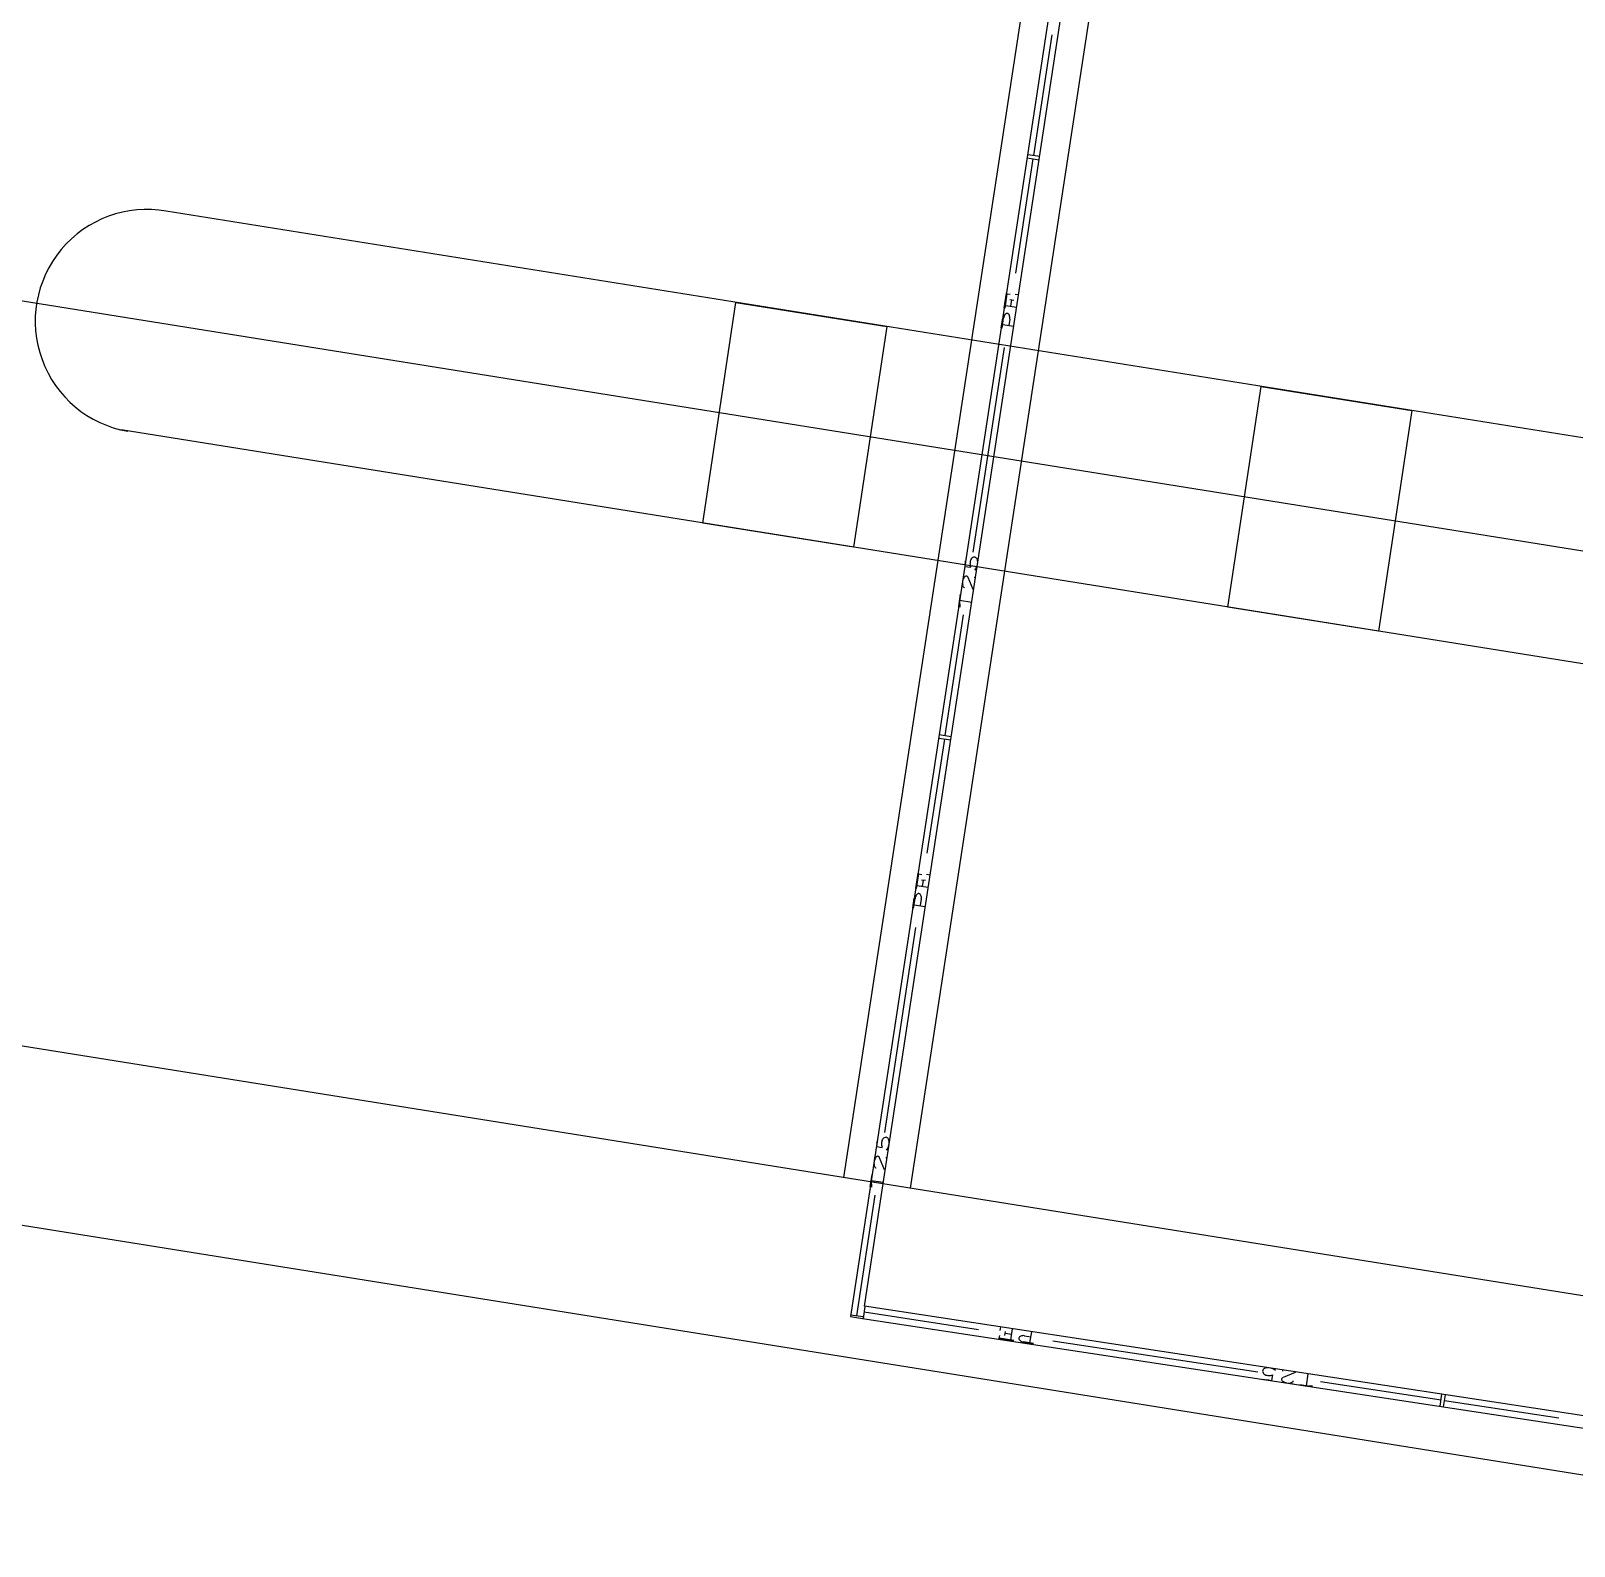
# Model space of a CAD drawing. Header units: inches. Extents: x 0.0008 to 0.0144, y 0.0003 to 0.0113.
# Drawn here: x 0.005425 to 0.006046, y 0.004613 to 0.005223 of the extents above; entities that cross this region are included whole.
import ezdxf

# ---------------------------------------------------------------- set-up
doc = ezdxf.new("R2010")
doc.units = ezdxf.units.IN
doc.header["$MEASUREMENT"] = 0
doc.linetypes.add('STRICHPUNKT', pattern=[25.4, 12.7, -6.35, 0, -6.35])
doc.linetypes.add('VERDECKT', pattern=[9.525, 6.35, -3.175])
doc.layers.add('Standard', color=7, linetype='Continuous')

msp = doc.modelspace()

# ---------------------------------------------------------------- linework, layer by layer
at = {"layer": 'Standard', "color": 51, "linetype": 'ByBlock'}
for p, q in [((0.00586093, 0.00540476), (0.00575438, 0.00470562)), ((0.00575999, 0.00470974), (0.00586579, 0.00540398)), ((0.00622664, 0.00463862), (0.00575999, 0.00470974)), ((0.00575438, 0.00470562), (0.00575924, 0.00470488)), ((0.00575924, 0.00470488), (0.00622376, 0.00463408))]:
    msp.add_line(p, q, dxfattribs=at)
at = {"layer": 'Standard', "color": 51, "linetype": 'VERDECKT'}
for p, q in [((0.00575173, 0.00476152), (0.0058412, 0.00534692)), ((0.00577851, 0.00475723), (0.00586798, 0.00534263))]:
    msp.add_line(p, q, dxfattribs=at)
at = {"layer": 'Standard', "color": 7, "linetype": 'ByBlock'}
for p, q in [((0.00582814, 0.00517299), (0.00583554, 0.00522156)), ((0.00582091, 0.00512559), (0.00582792, 0.00517159)), ((0.00582545, 0.00517197), (0.00582549, 0.00517196)), ((0.00582549, 0.00517196), (0.00583031, 0.00517122)), ((0.00582566, 0.00517337), (0.0058257, 0.00517336)), ((0.0058257, 0.00517336), (0.00583053, 0.00517262)), ((0.00569491, 0.005025), (0.00570831, 0.00511384)), ((0.00570831, 0.00511384), (0.00576895, 0.00510413)), ((0.00581627, 0.00511148), (0.00581719, 0.00511755)), ((0.00581641, 0.00511265), (0.00581644, 0.00511265)), ((0.00581658, 0.00511143), (0.00581747, 0.00511727)), ((0.00581676, 0.0051126), (0.00582127, 0.00511191)), ((0.00581719, 0.00511755), (0.00581716, 0.00511755)), ((0.00581747, 0.00511727), (0.00581866, 0.00511709)), ((0.00581858, 0.00511495), (0.00582014, 0.00511471)), ((0.00581895, 0.00511226), (0.00581934, 0.00511483)), ((0.00582202, 0.00511681), (0.0058206, 0.00511703)), ((0.00581506, 0.00510354), (0.00581566, 0.00510751)), ((0.00581537, 0.00510349), (0.00581598, 0.00510746)), ((0.00581848, 0.00510708), (0.00581809, 0.00510451)), ((0.00576895, 0.00510413), (0.00575555, 0.00501529)), ((0.00581524, 0.00510494), (0.00581527, 0.00510494)), ((0.00581559, 0.00510489), (0.0058201, 0.0051042)), ((0.00580378, 0.00501326), (0.00581635, 0.00509569)), ((0.00590622, 0.00499116), (0.00591963, 0.00508)), ((0.00591963, 0.00508), (0.00598026, 0.0050703)), ((0.00598026, 0.0050703), (0.00596686, 0.00498145)), ((0.00575555, 0.00501529), (0.00569491, 0.005025)), ((0.00580099, 0.0050113), (0.00580042, 0.00500756)), ((0.00580042, 0.00500756), (0.00580278, 0.0050072)), ((0.00580559, 0.005009), (0.0058056, 0.00500942)), ((0.00579985, 0.00500382), (0.0057991, 0.00499892)), ((0.00579983, 0.00500383), (0.00579985, 0.00500382)), ((0.0058002, 0.00500323), (0.00580003, 0.005003)), ((0.0058037, 0.00499822), (0.00580174, 0.00500306)), ((0.00580423, 0.00500316), (0.00580469, 0.00500309)), ((0.00579796, 0.00499145), (0.00579871, 0.00499635)), ((0.00579832, 0.00499378), (0.0057983, 0.00499379)), ((0.00580316, 0.00499304), (0.00579832, 0.00499378)), ((0.00579832, 0.00499378), (0.00579839, 0.00499114)), ((0.0057991, 0.00499892), (0.00579908, 0.00499892)), ((0.00580394, 0.00499818), (0.0058037, 0.00499822)), ((0.00579253, 0.00493947), (0.00579993, 0.00498804)), ((0.00596686, 0.00498145), (0.00590622, 0.00499116)), ((0.0057853, 0.00489206), (0.00579231, 0.00493807)), ((0.00578986, 0.00493844), (0.00578988, 0.00493844)), ((0.00578988, 0.00493844), (0.00579473, 0.0049377)), ((0.00579007, 0.00493984), (0.00579009, 0.00493984)), ((0.00579009, 0.00493984), (0.00579494, 0.0049391)), ((0.00578066, 0.00487796), (0.00578158, 0.00488403)), ((0.00578097, 0.00487791), (0.00578186, 0.00488375)), ((0.00578158, 0.00488403), (0.00578157, 0.00488403)), ((0.00578186, 0.00488375), (0.00578306, 0.00488356)), ((0.00578643, 0.00488329), (0.00578499, 0.00488351)), ((0.00578082, 0.00487913), (0.00578084, 0.00487912)), ((0.00578115, 0.00487908), (0.00578569, 0.00487838)), ((0.00578297, 0.00488143), (0.00578453, 0.00488119)), ((0.00578334, 0.00487874), (0.00578373, 0.00488131)), ((0.00577945, 0.00487002), (0.00578005, 0.00487399)), ((0.00577965, 0.00487142), (0.00577966, 0.00487142)), ((0.00577976, 0.00486997), (0.00578037, 0.00487394)), ((0.00577998, 0.00487137), (0.00578451, 0.00487068)), ((0.00578287, 0.00487356), (0.00578248, 0.00487099)), ((0.00576817, 0.00477974), (0.00578074, 0.00486217)), ((0.00576538, 0.00477778), (0.00576481, 0.00477404)), ((0.00576424, 0.0047703), (0.00576349, 0.0047654)), ((0.00576424, 0.0047703), (0.00576424, 0.0047703)), ((0.00576481, 0.00477404), (0.00576717, 0.00477368)), ((0.00576502, 0.00477541), (0.0057651, 0.00477594)), ((0.00576996, 0.00477519), (0.00576999, 0.0047759)), ((0.00576349, 0.0047654), (0.00576349, 0.0047654)), ((0.00576459, 0.00476971), (0.00576443, 0.00476948)), ((0.00576809, 0.0047647), (0.00576613, 0.00476954)), ((0.00576835, 0.00476466), (0.00576809, 0.0047647)), ((0.00576863, 0.00476963), (0.0057691, 0.00476956)), ((0.00576235, 0.00475793), (0.0057631, 0.00476283)), ((0.00576271, 0.00476026), (0.00576271, 0.00476026)), ((0.00576757, 0.00475952), (0.00576271, 0.00476026)), ((0.00576271, 0.00476026), (0.00576278, 0.00475762)), ((0.00575692, 0.00470595), (0.00576432, 0.00475452)), ((0.00575956, 0.00470487), (0.0057603, 0.00470969)), ((0.00575449, 0.00470632), (0.00575449, 0.00470632)), ((0.00575449, 0.00470632), (0.00575935, 0.00470558)), ((0.00575955, 0.00470483), (0.00575956, 0.00470487)), ((0.00580594, 0.00470029), (0.00575993, 0.0047073)), ((0.00582004, 0.00469565), (0.00581397, 0.00469657)), ((0.00581397, 0.00469657), (0.00581397, 0.00469654)), ((0.00581425, 0.00469685), (0.00581443, 0.00469804)), ((0.00582009, 0.00469596), (0.00581425, 0.00469685)), ((0.00581471, 0.0047014), (0.00581449, 0.00469998)), ((0.00581657, 0.00469796), (0.00581681, 0.00469952)), ((0.00581926, 0.00469833), (0.00581669, 0.00469872)), ((0.00581887, 0.00469579), (0.00581887, 0.00469582)), ((0.00581892, 0.00469613), (0.00581961, 0.00470065)), ((0.00582444, 0.00469786), (0.00582701, 0.00469747)), ((0.00582663, 0.00469496), (0.00582732, 0.00469948)), ((0.00591826, 0.00468316), (0.00583583, 0.00469573)), ((0.00582798, 0.00469443), (0.00582401, 0.00469504)), ((0.00582803, 0.00469475), (0.00582406, 0.00469536)), ((0.00582658, 0.00469461), (0.00582658, 0.00469465)), ((0.00592252, 0.00468497), (0.0059221, 0.00468498)), ((0.00592836, 0.00468361), (0.00592843, 0.00468407)), ((0.0059333, 0.00468308), (0.00592846, 0.00468112)), ((0.00593334, 0.00468332), (0.0059333, 0.00468308)), ((0.00592022, 0.00468037), (0.00592396, 0.0046798)), ((0.00592396, 0.0046798), (0.00592432, 0.00468216)), ((0.00592769, 0.0046792), (0.0059277, 0.00467923)), ((0.0059277, 0.00467923), (0.0059326, 0.00467848)), ((0.00592829, 0.00467958), (0.00592852, 0.00467941)), ((0.0059326, 0.00467848), (0.0059326, 0.00467846)), ((0.00594007, 0.00467734), (0.00593517, 0.00467809)), ((0.00593774, 0.0046777), (0.00593773, 0.00467767)), ((0.00593848, 0.00468254), (0.00593774, 0.0046777)), ((0.00593774, 0.0046777), (0.00594038, 0.00467776)), ((0.00599205, 0.00467191), (0.00594348, 0.00467931)), ((0.00599168, 0.00466947), (0.00599242, 0.00467432)), ((0.00599308, 0.00466926), (0.00599382, 0.0046741)), ((0.00603946, 0.00466468), (0.00599345, 0.00467169)), ((0.00599168, 0.00466945), (0.00599168, 0.00466947)), ((0.00599308, 0.00466924), (0.00599308, 0.00466926))]:
    msp.add_line(p, q, dxfattribs=at)
at = {"layer": 'Standard', "color": 4, "linetype": 'STRICHPUNKT'}
msp.add_line((0.00632731, 0.0049692), (0.00482155, 0.00521026), dxfattribs=at)
at = {"layer": 'Standard', "color": 2, "linetype": 'ByBlock'}
for p, q in [((0.00621281, 0.00503305), (0.00547902, 0.00515056)), ((0.00619737, 0.00494454), (0.00546087, 0.00506248)), ((0.00623106, 0.00468477), (0.00491807, 0.00489502))]:
    msp.add_line(p, q, dxfattribs=at)
at = {"layer": 'Standard', "color": 100, "linetype": 'ByBlock'}
msp.add_line((0.00622738, 0.00461319), (0.00490563, 0.00482485), dxfattribs=at)
at = {"layer": 'Standard', "color": 7, "linetype": 'ByBlock'}
for points in [[(0.00581849, 0.00510708), (0.00581853, 0.00510749), (0.00581851, 0.0051079), (0.00581845, 0.00510828), (0.00581835, 0.00510862), (0.0058182, 0.00510891), (0.00581801, 0.00510914), (0.00581779, 0.00510929), (0.00581755, 0.00510937), (0.0058173, 0.00510937), (0.00581705, 0.00510928), (0.0058168, 0.00510912), (0.00581657, 0.00510889), (0.00581637, 0.00510859), (0.0058162, 0.00510825), (0.00581606, 0.00510787), (0.00581598, 0.00510746)], [(0.00580056, 0.00500866), (0.00580067, 0.0050092), (0.00580073, 0.00500974)], [(0.00580247, 0.00500865), (0.0058025, 0.00500814), (0.00580261, 0.00500767), (0.00580279, 0.00500727)], [(0.00580327, 0.00501094), (0.00580304, 0.00501068), (0.00580284, 0.00501036), (0.00580267, 0.00500999), (0.00580256, 0.0050096), (0.0058025, 0.00500918), (0.00580249, 0.00500877)], [(0.00580463, 0.0050112), (0.00580429, 0.00501127), (0.00580395, 0.00501124), (0.0058036, 0.00501111), (0.00580326, 0.00501089)], [(0.00580449, 0.00500603), (0.00580488, 0.00500657), (0.00580519, 0.0050072), (0.00580543, 0.00500792)], [(0.00580558, 0.00500934), (0.00580555, 0.00500977), (0.00580545, 0.00501018), (0.00580531, 0.00501054), (0.00580512, 0.00501083), (0.00580489, 0.00501106), (0.00580463, 0.0050112)], [(0.00580002, 0.00500294), (0.00579979, 0.00500251), (0.00579961, 0.00500203), (0.0057995, 0.00500152), (0.00579945, 0.00500099), (0.00579947, 0.00500047), (0.00579955, 0.00499999)], [(0.00579953, 0.00499987), (0.00579964, 0.00499958), (0.00579977, 0.00499934), (0.00579994, 0.00499915), (0.00580013, 0.00499903), (0.00580034, 0.00499897)], [(0.00580175, 0.00500311), (0.0058016, 0.00500333), (0.00580143, 0.0050035), (0.00580123, 0.0050036), (0.00580102, 0.00500364), (0.0058008, 0.00500361), (0.00580059, 0.00500351), (0.00580038, 0.00500335), (0.00580019, 0.00500314)], [(0.00578288, 0.00487356), (0.00578292, 0.00487397), (0.00578291, 0.00487437), (0.00578285, 0.00487476), (0.00578274, 0.0048751), (0.00578259, 0.00487539), (0.0057824, 0.00487562), (0.00578218, 0.00487577), (0.00578194, 0.00487585), (0.00578169, 0.00487585), (0.00578144, 0.00487576), (0.00578119, 0.0048756), (0.00578096, 0.00487537), (0.00578076, 0.00487507), (0.00578059, 0.00487473), (0.00578046, 0.00487434), (0.00578037, 0.00487394)], [(0.00576766, 0.00477742), (0.00576743, 0.00477716), (0.00576723, 0.00477684), (0.00576707, 0.00477647), (0.00576695, 0.00477608), (0.00576689, 0.00477566), (0.00576688, 0.00477525)], [(0.00576902, 0.00477767), (0.00576869, 0.00477775), (0.00576834, 0.00477772), (0.00576799, 0.00477759), (0.00576765, 0.00477737)], [(0.00576997, 0.00477581), (0.00576994, 0.00477625), (0.00576984, 0.00477666), (0.0057697, 0.00477702), (0.00576951, 0.00477731), (0.00576928, 0.00477754), (0.00576902, 0.00477768)], [(0.00576614, 0.00476959), (0.00576599, 0.00476981), (0.00576582, 0.00476998), (0.00576562, 0.00477008), (0.00576541, 0.00477012), (0.00576519, 0.00477009), (0.00576498, 0.00476999), (0.00576477, 0.00476983), (0.00576458, 0.00476961)], [(0.00576686, 0.00477513), (0.00576689, 0.00477462), (0.005767, 0.00477415), (0.00576718, 0.00477375)], [(0.00576888, 0.00477251), (0.00576921, 0.00477295), (0.0057695, 0.00477347), (0.00576972, 0.00477405), (0.00576988, 0.00477467)], [(0.00576441, 0.00476942), (0.00576418, 0.00476899), (0.00576401, 0.00476851), (0.00576389, 0.00476799), (0.00576384, 0.00476747), (0.00576386, 0.00476695), (0.00576394, 0.00476647)], [(0.00576392, 0.00476634), (0.00576403, 0.00476606), (0.00576416, 0.00476582), (0.00576433, 0.00476563), (0.00576453, 0.00476551), (0.00576473, 0.00476545)], [(0.00582444, 0.00469787), (0.00582403, 0.00469791), (0.00582362, 0.00469789), (0.00582324, 0.00469783), (0.0058229, 0.00469773), (0.00582261, 0.00469758), (0.00582238, 0.00469739), (0.00582223, 0.00469717), (0.00582215, 0.00469693), (0.00582215, 0.00469668), (0.00582224, 0.00469643), (0.0058224, 0.00469618), (0.00582263, 0.00469595), (0.00582293, 0.00469575), (0.00582327, 0.00469557), (0.00582365, 0.00469544), (0.00582406, 0.00469536)], [(0.00592032, 0.00468401), (0.00592025, 0.00468367), (0.00592028, 0.00468333), (0.00592041, 0.00468298), (0.00592063, 0.00468264)], [(0.00592218, 0.00468496), (0.00592175, 0.00468492), (0.00592134, 0.00468483), (0.00592098, 0.00468469), (0.00592069, 0.0046845), (0.00592046, 0.00468427), (0.00592032, 0.00468401)], [(0.00592549, 0.00468387), (0.00592495, 0.00468426), (0.00592432, 0.00468457), (0.0059236, 0.00468481)], [(0.00592058, 0.00468265), (0.00592084, 0.00468242), (0.00592116, 0.00468222), (0.00592153, 0.00468205), (0.00592192, 0.00468194), (0.00592234, 0.00468188), (0.00592275, 0.00468187)], [(0.00592286, 0.00467994), (0.00592232, 0.00468005), (0.00592178, 0.00468011)], [(0.00592287, 0.00468185), (0.00592338, 0.00468188), (0.00592385, 0.00468199), (0.00592425, 0.00468217)], [(0.00592841, 0.00468113), (0.00592819, 0.00468098), (0.00592802, 0.00468081), (0.00592792, 0.00468061), (0.00592788, 0.0046804), (0.00592791, 0.00468018), (0.00592801, 0.00467997), (0.00592817, 0.00467976), (0.00592838, 0.00467956)], [(0.00592858, 0.0046794), (0.00592901, 0.00467917), (0.00592949, 0.00467899), (0.00593, 0.00467888), (0.00593053, 0.00467883), (0.00593105, 0.00467885), (0.00593153, 0.00467893)], [(0.00593165, 0.00467891), (0.00593194, 0.00467901), (0.00593218, 0.00467915), (0.00593237, 0.00467932), (0.00593249, 0.00467951), (0.00593255, 0.00467972)]]:
    msp.add_lwpolyline(points, dxfattribs=at)
at = {"layer": 'Standard', "color": 2, "linetype": 'ByBlock'}
msp.add_arc((0.00547127, 0.00510625), 0.00004499, 80.07648, 260.07648, dxfattribs=at)

doc.saveas('drawing.dxf')
